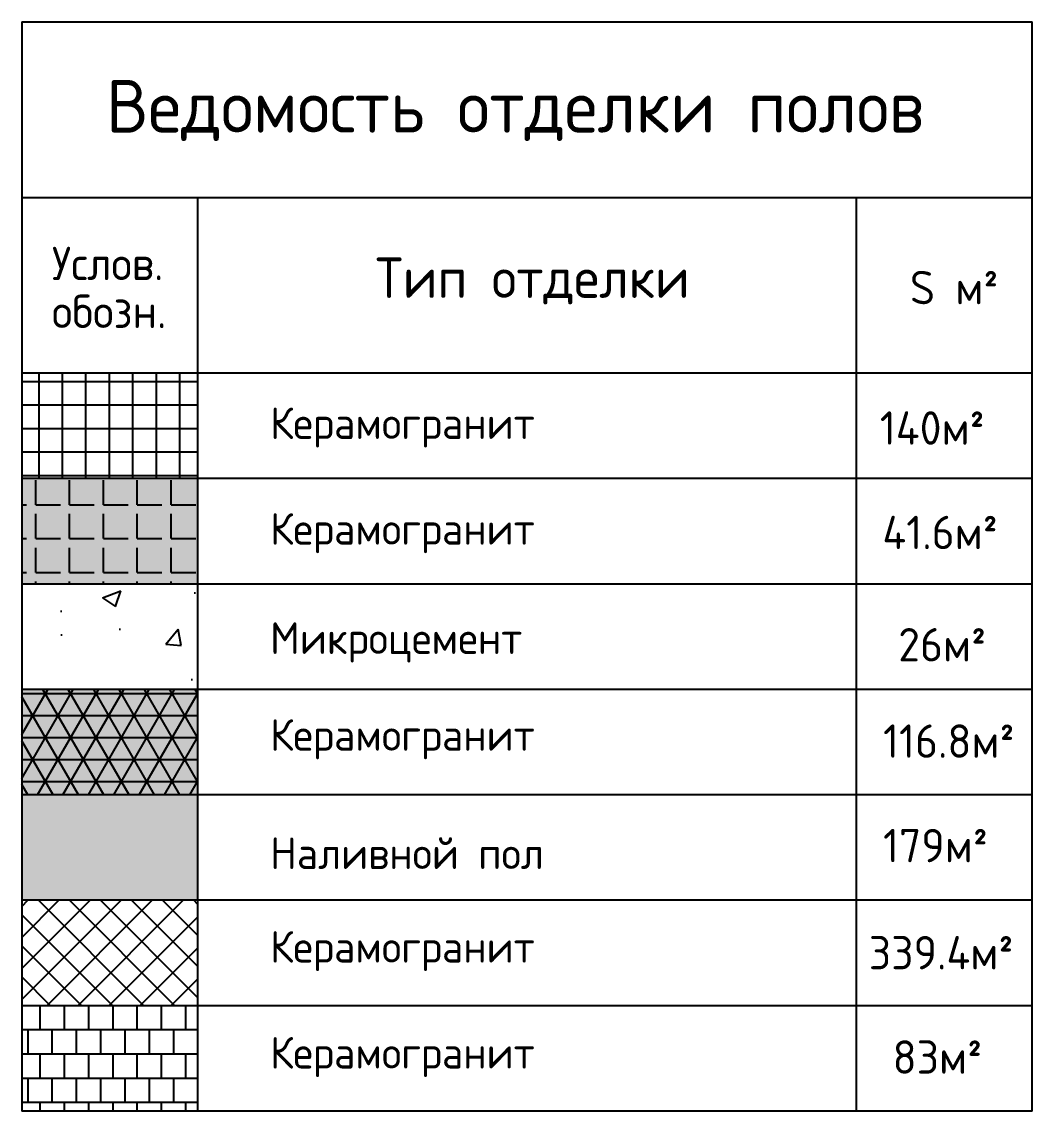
# Model space of a CAD drawing. Header units: millimetres. Extents: x 1 to 862718, y -200795 to 126771.
# Drawn here: x 663974 to 677954, y -139690 to -124615 of the extents above; entities that cross this region are included whole.
import ezdxf

# ---------------------------------------------------------------- set-up
doc = ezdxf.new("R2010")
doc.units = ezdxf.units.MM
doc.header["$MEASUREMENT"] = 0
doc.styles.get("Standard").update_dxf_attribs({"font": 'GOST Common.ttf'})

msp = doc.modelspace()

# ---------------------------------------------------------------- hatches: boundary and pattern name
at = {"true_color": 0x636466, "transparency": 33554653}
h = msp.add_hatch(dxfattribs=at)
h.set_pattern_fill('NET', color=251, scale=2600)
h.set_pattern_definition([(0, (-1387.5, -13566.5), (0, 325), []), (90, (-1387.5, -13566.5), (-325, 2e-14), [])])
h.paths.add_polyline_path([(663974.4, -129477.6), (663974.4, -130936.3), (666405.6, -130936.3), (666405.6, -129477.6)])
at = {"true_color": 0x7aafdf, "transparency": 33554653}
h = msp.add_hatch(color=143, dxfattribs=at)
h.dxf.hatch_style = 1
h.paths.add_polyline_path([(666405.6, -132395), (666405.6, -130936.3), (663974.4, -130936.3), (663974.4, -132395)])
at = {"true_color": 0x105689, "transparency": 33554653}
h = msp.add_hatch(dxfattribs=at)
h.set_pattern_fill('ANGLE', color=146, scale=1701.852553)
h.set_pattern_definition([(0, (492408.85, 65734.64), (0, 468.00945), [340.3705, -127.63894]), (90, (492408.85, 65734.64), (-468.00945, 3e-14), [340.3705, -127.63894])])
h.paths.add_polyline_path([(666405.6, -132395), (666405.6, -130936.3), (663974.4, -130936.3), (663974.4, -132395)])
at = {"true_color": 0x5e67af}
h = msp.add_hatch(dxfattribs=at)
h.set_pattern_fill('AR-CONC', color=165, scale=360)
h.set_pattern_definition([(50, (-1387.5, -13566.5), (2582.1367, -225.908), [270, -2970]), (355, (-1387.5, -13566.5), (-499.505, 2707.892), [216, -2376]), (100.45144, (-1172.3, -13585.3), (2082.632, 2481.984), [229.465, -2524.112]), (46.1842, (-1387.5, -12846.5), (3842.069, -595.87), [405, -4455]), (96.63564, (-1067.3, -12896), (3364.783, 3506.827), [344.197, -3786.17]), (351.18416, (-1387.5, -12846.5), (3364.783, 3506.827), [324, -3564]), (21, (-1027.5, -13026.5), (2148.8654, -1449.428), [270, -2970]), (326, (-1027.5, -13026.5), (875.935, 2610.54), [216, -2376]), (71.45144, (-848.4, -13147.3), (3024.801, 1161.112), [229.465, -2524.112]), (37.5, (-1387.5, -13566.5), (43.7755, 1198.4179), [0, -2347.2, 0, -2412, 0, -2385]), (7.5, (-1387.5, -13566.5), (947.0503, 1419.8822), [0, -1375.2, 0, -2293.2, 0, -909]), (327.5, (-2190.3, -13566.5), (1921.7608, -81.1975), [0, -900, 0, -2808, 0, -3726]), (317.5, (-2550.3, -13566.5), (2099.4702, 360.378), [0, -1170, 0, -1864.8, 0, -2646])])
h.paths.add_polyline_path([(666405.6, -133853.8), (666405.6, -132395), (663974.4, -132395), (663974.4, -133853.8)])
at = {"transparency": 33554653}
h = msp.add_hatch(color=9, dxfattribs=at)
h.dxf.hatch_style = 1
h.paths.add_polyline_path([(663974.4, -133853.8), (663974.4, -135312.5), (666405.6, -135312.5), (666405.6, -133853.8)])
at = {"true_color": 0x76937f, "transparency": 33554653}
h = msp.add_hatch(dxfattribs=at)
h.set_pattern_fill('NET3', color=252, scale=2431.217933)
h.set_pattern_definition([(0, (-1387.5, -13566.5), (0, 303.90224), []), (60, (-1387.5, -13566.5), (-263.18706, 151.95112), []), (120, (-1387.5, -13566.5), (-263.18706, -151.95112), [])])
h.paths.add_polyline_path([(663974.4, -135312.5), (666405.6, -135312.5), (666405.6, -133853.8), (663974.4, -133853.8)])
at = {"true_color": 0x000000}
h = msp.add_hatch(color=18, dxfattribs=at)
h.dxf.hatch_style = 1
h.set_gradient(color1=(199, 200, 202), color2=(206, 204, 230), name='INVCYLINDER')
h.paths.add_polyline_path([(666405.6, -136771.5), (666405.6, -135312.5), (663974.4, -135312.5), (663974.4, -136771.5)])
at = {"true_color": 0xffffff}
h = msp.add_hatch(dxfattribs=at)
h.set_pattern_fill('ANSI37', scale=2431.217933)
h.set_pattern_definition([(45, (-1387.5, -13566.5), (-214.89134, 214.89134), []), (135, (-1387.5, -13566.5), (-214.89134, -214.89134), [])])
h.paths.add_polyline_path([(663974.4, -136771.5), (663974.4, -138230.5), (666405.6, -138230.5), (666405.6, -136771.5)])
at = {"true_color": 0x727430}
h = msp.add_hatch(dxfattribs=at)
h.set_pattern_fill('AR-B88', color=67, scale=42)
h.set_pattern_definition([(0, (-1387.5, -13566.5), (0, 336), []), (90, (-1387.5, -13566.5), (-168, 336), [336, -336])])
h.paths.add_polyline_path([(663974.4, -138230.5), (663974.4, -139689.5), (666405.6, -139689.5), (666405.6, -138230.5)])

# ---------------------------------------------------------------- linework, layer by layer
at = {"color": 7}
for p, q in [((663974.4, -124615.1), (677953.9, -124615.1)), ((663974.4, -124615.1), (663974.4, -139689.5)), ((677953.9, -139689.5), (677953.9, -124615.1)), ((663974.4, -127046.4), (677953.9, -127046.4)), ((663974.4, -127046.4), (663974.4, -127046.4)), ((663974.4, -127046.4), (663974.4, -127046.4)), ((666405.6, -127046.4), (666405.6, -139689.5)), ((675522.7, -139689.5), (675522.7, -127046.4)), ((666405.6, -128262), (666405.6, -128262)), ((677953.9, -129477.6), (663974.4, -129477.6)), ((663974.4, -129477.6), (663974.4, -129477.6)), ((666405.6, -129477.6), (666405.6, -129477.6)), ((677953.9, -130936.3), (663974.4, -130936.3)), ((677953.9, -132395), (663974.4, -132395)), ((677953.9, -133853.8), (663974.4, -133853.8)), ((677953.9, -135312.5), (663974.4, -135312.5)), ((677953.9, -136771.5), (663974.4, -136771.5)), ((677953.9, -138230.5), (663974.4, -138230.5)), ((677953.9, -139689.5), (663974.4, -139689.5))]:
    msp.add_line(p, q, dxfattribs=at)

# ---------------------------------------------------------------- texts
for s, height, p in [('Ведомость отделки полов', 729.365, (665141.5, -126148.5)), ('Услов.', 461.93, (664390.8, -128190.2)), ('Тип отделки', 559.18, (668867.5, -128436)), ('S м²', 461.93, (676261.5, -128523.5)), ('обозн.', 461.93, (664390.8, -128852.8)), ('Керамогранит', 437.619, (667410, -130387.5)), ('140м²', 461.93, (675845.5, -130466.8)), ('Керамогранит', 437.619, (667410, -131850)), ('41.6м²', 461.93, (675880.5, -131912.1)), ('Микроцемент', 437.619, (667410, -133362.5)), ('26м²', 461.93, (676099.9, -133465.7)), ('Керамогранит', 437.619, (667410, -134701.5)), ('116.8м²', 461.93, (675890.5, -134799.3)), ('179м²', 461.93, (675890.5, -136244.8)), ('Наливной пол', 437.619, (667410, -136338.5)), ('Керамогранит', 437.619, (667410, -137633)), ('339.4м²', 461.93, (675692.5, -137726.8)), ('Керамогранит', 437.619, (667410, -139099)), ('83м²', 461.93, (676022.5, -139170.8))]:
    msp.add_text(s, height=height, dxfattribs=at).set_placement(p)

doc.saveas('drawing.dxf')
